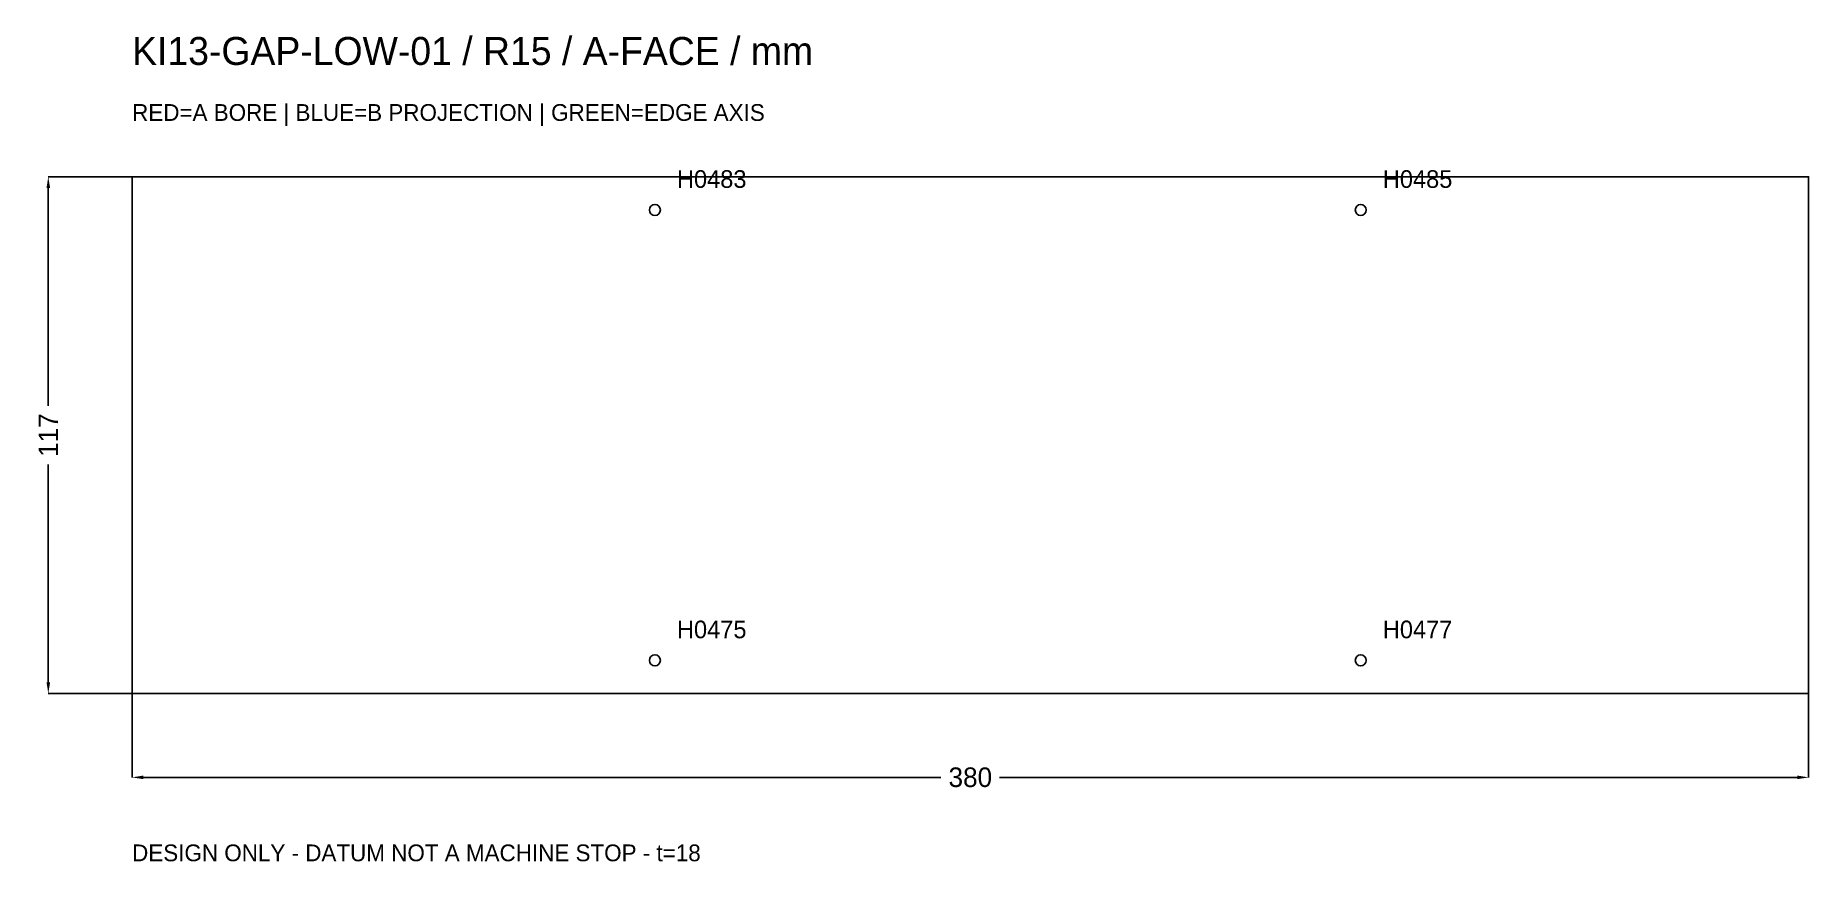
# Model space of a CAD drawing. Header units: millimetres. Extents: x -22 to 380, y -38 to 149.
import ezdxf

# ---------------------------------------------------------------- set-up
doc = ezdxf.new("R2010")
doc.units = ezdxf.units.MM
for name, color, linetype in [('BORE_A', 1, 'Continuous'), ('CONTOUR', 7, 'Continuous'), ('TEXT', 7, 'Continuous')]:
    doc.layers.add(name, color=color, linetype=linetype)
doc.dimstyles.get("Standard").update_dxf_attribs({"dimtxt": 2.5, "dimasz": 2.5, "dimexe": 1.25, "dimexo": 0.625, "dimtad": 1, "dimcen": 2.5, "dimazin": 3, "dimtfac": 1, "dimtmove": 0, "dimatfit": 3})

# ---------------------------------------------------------------- blocks, each defined once
blk = doc.blocks.new('_CLOSEDFILLED')
at = {"color": 0, "linetype": 'BYBLOCK'}
blk.add_solid([(-1, 0.16), (0, 0), (-1, -0.16)], dxfattribs=at)
blk = doc.blocks.new('*D1')
at = {"color": 2}
for p, q in [((0, 0), (0, -19)), ((380, 0), (380, -19)), ((2.53, -19), (183.35, -19)), ((196.65, -19), (377.47, -19))]:
    blk.add_line(p, q, dxfattribs=at)
at = {"layer": 'Defpoints'}
for p in [(0, 0), (380, 0), (0, -19)]:
    blk.add_point(p, dxfattribs=at)
at = {"color": 2, "xscale": 2.533333333333333, "yscale": 2.533333333333333, "rotation": 180}
blk.add_blockref('_CLOSEDFILLED', (0, -19), dxfattribs=at)
at = {"color": 2, "xscale": 2.533333333333333, "yscale": 2.533333333333333}
blk.add_blockref('_CLOSEDFILLED', (380, -19), dxfattribs=at)
at = {"color": 7, "insert": (190, -19), "char_height": 4.433, "attachment_point": 5}
blk.add_mtext('380', dxfattribs=at)
blk = doc.blocks.new('*D2')
at = {"color": 2}
for p, q in [((0, 117), (-19, 117)), ((-19, 65.15), (-19, 114.47)), ((-19, 2.53), (-19, 51.85)), ((0, 0), (-19, 0))]:
    blk.add_line(p, q, dxfattribs=at)
at = {"layer": 'Defpoints'}
for p in [(0, 117), (-19, 0), (0, 0)]:
    blk.add_point(p, dxfattribs=at)
at = {"color": 2, "xscale": 2.533333333333333, "yscale": 2.533333333333333}
for p, rotation in [((-19, 117), 90), ((-19, 0), 270)]:
    blk.add_blockref('_CLOSEDFILLED', p, dxfattribs=dict(at, rotation=rotation))
at = {"color": 7, "insert": (-19, 58.5), "char_height": 4.433, "attachment_point": 5, "rotation": 90}
blk.add_mtext('117', dxfattribs=at)

msp = doc.modelspace()

# ---------------------------------------------------------------- linework, layer by layer
at = {"layer": 'BORE_A'}
for centre in [(118.5, 109.5), (278.5, 109.5), (118.5, 7.5), (278.5, 7.5)]:
    msp.add_circle(centre, 1.25, dxfattribs=at)
at = {"layer": 'CONTOUR'}
msp.add_lwpolyline([(0, 0), (380, 0), (380, 117), (0, 117)], close=True, dxfattribs=at)

# ---------------------------------------------------------------- texts
at = {"layer": 'TEXT'}
for s, height, p in [('KI13-GAP-LOW-01 / R15 / A-FACE / mm', 6.33333, (0, 142.333)), ('RED=A BORE | BLUE=B PROJECTION | GREEN=EDGE AXIS', 3.8, (0, 129.667)), ('H0483', 4, (123.5, 114.5)), ('H0485', 4, (283.5, 114.5)), ('H0475', 4, (123.5, 12.5)), ('H0477', 4, (283.5, 12.5)), ('DESIGN ONLY - DATUM NOT A MACHINE STOP - t=18', 3.8, (0, -38))]:
    msp.add_text(s, height=height, dxfattribs=at).set_placement(p)

# ---------------------------------------------------------------- dimensions: what is measured, and where the dimension line sits
dim = msp.add_linear_dim(base=(-19, 0), p1=(0, 0), p2=(0, 117), angle=90, dimstyle='Standard', override={"dimtxt": 4.433333, "dimasz": 2.533333, "dimdec": 2, "dimclrd": 2, "dimclre": 2, "dimclrt": 7})
dim.commit()
dim.dimension.update_dxf_attribs({"geometry": '*D2', "text_midpoint": (-19, 58.5)})
dim = msp.add_linear_dim(base=(0, -19), p1=(0, 0), p2=(380, 0), dimstyle='Standard', override={"dimtxt": 4.433333, "dimasz": 2.533333, "dimdec": 2, "dimclrd": 2, "dimclre": 2, "dimclrt": 7})
dim.commit()
dim.dimension.update_dxf_attribs({"geometry": '*D1', "text_midpoint": (190, -19)})

doc.saveas('drawing.dxf')
